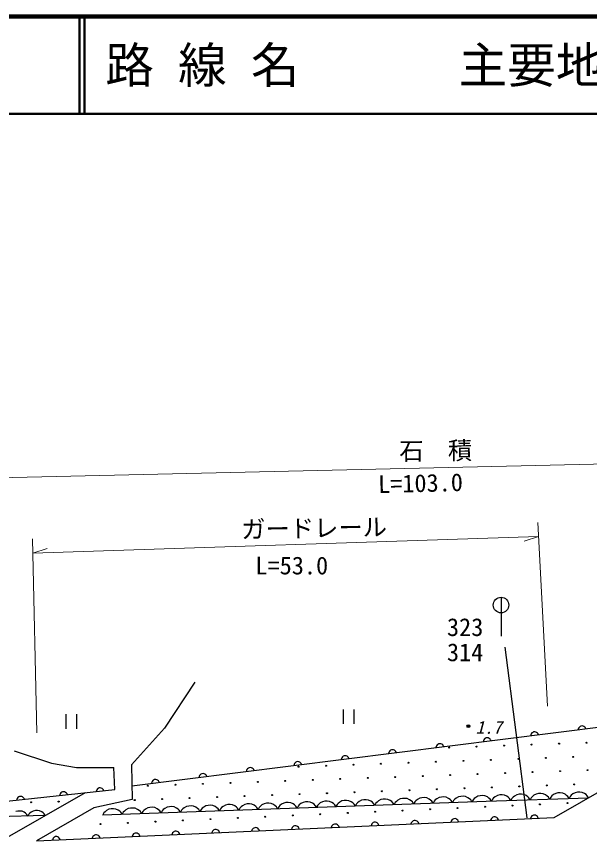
# Model space of a CAD drawing. Units: millimetres, scale not verified. Extents: x 40000 to 680000, y 20000 to 380000.
# Drawn here: x 171251 to 230201, y 295177 to 380000 of the extents above; entities that cross this region are included whole.
import ezdxf
from ezdxf.enums import TextEntityAlignment as Align

# ---------------------------------------------------------------- set-up
doc = ezdxf.new("R2010")
doc.units = ezdxf.units.MM
doc.header["$LTSCALE"] = 1000
for name, color, linetype, lineweight in [('M-BGD', 7, 'Continuous', 25), ('M-STR-HTXT', 7, 'Continuous', 13), ('M-STR-STRC', 7, 'Continuous', 25), ('M-TTL', 2, 'Continuous', 140), ('M-TTL-LINE', 7, 'Continuous', 50)]:
    doc.layers.add(name, color=color, linetype=linetype, lineweight=lineweight)
doc.layers.add('M-TTL-TXT', color=7, linetype='Continuous')
doc.styles.add('ＭＳ ゴシック', font='')
doc.styles.get('ＭＳ ゴシック').set_extended_font_data('MS Gothic')

msp = doc.modelspace()

# ---------------------------------------------------------------- linework, layer by layer
at = {"layer": 'M-BGD'}
for p, q in [((189601, 311554), (186463, 306817)), ((204849, 308759), (204849, 307259)), ((205989, 307259), (205989, 308759)), ((176332, 308267), (176332, 306767)), ((177472, 306767), (177472, 308267)), ((183117, 300903), (241612, 308256)), ((229447, 307065), (229320, 307049)), ((229546, 307045), (229447, 307065)), ((186463, 306817), (183079, 303064)), ((224211, 306246), (224174, 306160)), ((224281, 306335), (224211, 306246)), ((224354, 306393), (224281, 306335)), ((224445, 306436), (224354, 306393)), ((224572, 306452), (224445, 306436)), ((224672, 306433), (224572, 306452)), ((224757, 306395), (224672, 306433)), ((224846, 306326), (224757, 306395)), ((224904, 306252), (224846, 306326)), ((224948, 306161), (224904, 306252)), ((226578, 297649), (242021, 306570)), ((229048, 306773), (229028, 306674)), ((229086, 306858), (229048, 306773)), ((229155, 306948), (229086, 306858)), ((229229, 307005), (229155, 306948)), ((229320, 307049), (229229, 307005)), ((229632, 307008), (229546, 307045)), ((229721, 306938), (229632, 307008)), ((229779, 306865), (229721, 306938)), ((229822, 306774), (229779, 306865)), ((219299, 305548), (219279, 305448)), ((219337, 305633), (219299, 305548)), ((219406, 305722), (219337, 305633)), ((219479, 305780), (219406, 305722)), ((219571, 305824), (219479, 305780)), ((219698, 305840), (219571, 305824)), ((219797, 305820), (219698, 305840)), ((219882, 305782), (219797, 305820)), ((219972, 305713), (219882, 305782)), ((220029, 305639), (219972, 305713)), ((220073, 305548), (220029, 305639)), ((224174, 306160), (224154, 306061)), ((209730, 304554), (209657, 304497)), ((209822, 304598), (209730, 304554)), ((209949, 304614), (209822, 304598)), ((210048, 304594), (209949, 304614)), ((210133, 304557), (210048, 304594)), ((210222, 304487), (210133, 304557)), ((214424, 304935), (214405, 304836)), ((214462, 305020), (214424, 304935)), ((214531, 305110), (214462, 305020)), ((214605, 305167), (214531, 305110)), ((214696, 305211), (214605, 305167)), ((214823, 305227), (214696, 305211)), ((214922, 305207), (214823, 305227)), ((215008, 305169), (214922, 305207)), ((215097, 305100), (215008, 305169)), ((215155, 305027), (215097, 305100)), ((215198, 304935), (215155, 305027)), ((171004, 304513), (174856, 303228)), ((204675, 303709), (204655, 303610)), ((204713, 303795), (204675, 303709)), ((204782, 303884), (204713, 303795)), ((204856, 303942), (204782, 303884)), ((204947, 303985), (204856, 303942)), ((205074, 304001), (204947, 303985)), ((205173, 303982), (205074, 304001)), ((205259, 303944), (205173, 303982)), ((205348, 303875), (205259, 303944)), ((205405, 303801), (205348, 303875)), ((205449, 303710), (205405, 303801)), ((209550, 304322), (209530, 304223)), ((209587, 304408), (209550, 304322)), ((209657, 304497), (209587, 304408)), ((210280, 304414), (210222, 304487)), ((210324, 304323), (210280, 304414)), ((174856, 303228), (177424, 302800)), ((183079, 303064), (183141, 299495)), ((199801, 303097), (199781, 302997)), ((199838, 303182), (199801, 303097)), ((199908, 303271), (199838, 303182)), ((199981, 303329), (199908, 303271)), ((200072, 303373), (199981, 303329)), ((200199, 303389), (200072, 303373)), ((200299, 303369), (200199, 303389)), ((200384, 303331), (200299, 303369)), ((200473, 303262), (200384, 303331)), ((200531, 303188), (200473, 303262)), ((200575, 303097), (200531, 303188)), ((177424, 302800), (181258, 302794)), ((181379, 300522), (181258, 302794)), ((190158, 302046), (190089, 301957)), ((190232, 302104), (190158, 302046)), ((190323, 302147), (190232, 302104)), ((190450, 302163), (190323, 302147)), ((190549, 302143), (190450, 302163)), ((190635, 302106), (190549, 302143)), ((190724, 302036), (190635, 302106)), ((190782, 301963), (190724, 302036)), ((194926, 302484), (194906, 302385)), ((194964, 302569), (194926, 302484)), ((195033, 302659), (194964, 302569)), ((195106, 302716), (195033, 302659)), ((195198, 302760), (195106, 302716)), ((195325, 302776), (195198, 302760)), ((195424, 302756), (195325, 302776)), ((195509, 302719), (195424, 302756)), ((195599, 302649), (195509, 302719)), ((195656, 302576), (195599, 302649)), ((195700, 302484), (195656, 302576)), ((185177, 301258), (185157, 301159)), ((185214, 301344), (185177, 301258)), ((185284, 301433), (185214, 301344)), ((185357, 301491), (185284, 301433)), ((185448, 301535), (185357, 301491)), ((185575, 301550), (185448, 301535)), ((185675, 301531), (185575, 301550)), ((185760, 301493), (185675, 301531)), ((185849, 301424), (185760, 301493)), ((185907, 301350), (185849, 301424)), ((185951, 301259), (185907, 301350)), ((190051, 301871), (190032, 301772)), ((190089, 301957), (190051, 301871)), ((190825, 301872), (190782, 301963)), ((144818, 296576), (181379, 300522)), ((175994, 300278), (175902, 300236)), ((176121, 300292), (175994, 300278)), ((176220, 300271), (176121, 300292)), ((179467, 300412), (179445, 300313)), ((179506, 300497), (179467, 300412)), ((179577, 300585), (179506, 300497)), ((179651, 300641), (179577, 300585)), ((179743, 300683), (179651, 300641)), ((179871, 300697), (179743, 300683)), ((179969, 300675), (179871, 300697)), ((180054, 300636), (179969, 300675)), ((180142, 300565), (180054, 300636)), ((180199, 300491), (180142, 300565)), ((180241, 300399), (180199, 300491)), ((178307, 300190), (169587, 295177)), ((171292, 299530), (171270, 299431)), ((171331, 299614), (171292, 299530)), ((171402, 299702), (171331, 299614)), ((171476, 299759), (171402, 299702)), ((171568, 299801), (171476, 299759)), ((171696, 299814), (171568, 299801)), ((171795, 299793), (171696, 299814)), ((171879, 299754), (171795, 299793)), ((171967, 299683), (171879, 299754)), ((172024, 299608), (171967, 299683)), ((172066, 299516), (172024, 299608)), ((175718, 300007), (175696, 299908)), ((175757, 300092), (175718, 300007)), ((175828, 300180), (175757, 300092)), ((175902, 300236), (175828, 300180)), ((176305, 300232), (176220, 300271)), ((176393, 300161), (176305, 300232)), ((176449, 300086), (176393, 300161)), ((176491, 299994), (176449, 300086)), ((183141, 299495), (179203, 298634)), ((206972, 299463), (206733, 299414)), ((207212, 299471), (206972, 299463)), ((207453, 299440), (207212, 299471)), ((207697, 299328), (207453, 299440)), ((208732, 299485), (208497, 299357)), ((208971, 299534), (208732, 299485)), ((209210, 299542), (208971, 299534)), ((209452, 299511), (209210, 299542)), ((209696, 299399), (209452, 299511)), ((210495, 299428), (210340, 299302)), ((210731, 299556), (210495, 299428)), ((210969, 299605), (210731, 299556)), ((211209, 299613), (210969, 299605)), ((211451, 299582), (211209, 299613)), ((211695, 299470), (211451, 299582)), ((211859, 299356), (211695, 299470)), ((212494, 299499), (212338, 299373)), ((212730, 299627), (212494, 299499)), ((212968, 299675), (212730, 299627)), ((213208, 299684), (212968, 299675)), ((213449, 299652), (213208, 299684)), ((213693, 299541), (213449, 299652)), ((213858, 299427), (213693, 299541)), ((213982, 299311), (213858, 299427)), ((214337, 299444), (214222, 299320)), ((214493, 299569), (214337, 299444)), ((214728, 299698), (214493, 299569)), ((214967, 299746), (214728, 299698)), ((215207, 299755), (214967, 299746)), ((215448, 299723), (215207, 299755)), ((215692, 299612), (215448, 299723)), ((215856, 299498), (215692, 299612)), ((215980, 299382), (215856, 299498)), ((216336, 299515), (216220, 299391)), ((216492, 299640), (216336, 299515)), ((216727, 299769), (216492, 299640)), ((216966, 299817), (216727, 299769)), ((217205, 299826), (216966, 299817)), ((217447, 299794), (217205, 299826)), ((217691, 299683), (217447, 299794)), ((217855, 299569), (217691, 299683)), ((217979, 299453), (217855, 299569)), ((218106, 299257), (217979, 299453)), ((218219, 299461), (218106, 299257)), ((218335, 299586), (218219, 299461)), ((218490, 299711), (218335, 299586)), ((218726, 299840), (218490, 299711)), ((218964, 299888), (218726, 299840)), ((219204, 299897), (218964, 299888)), ((219445, 299865), (219204, 299897)), ((219690, 299754), (219445, 299865)), ((219583, 299310), (230099, 299683)), ((219854, 299640), (219690, 299754)), ((219978, 299524), (219854, 299640)), ((220105, 299328), (219978, 299524)), ((220218, 299532), (220105, 299328)), ((220333, 299657), (220218, 299532)), ((220489, 299782), (220333, 299657)), ((220725, 299911), (220489, 299782)), ((220963, 299959), (220725, 299911)), ((221203, 299968), (220963, 299959)), ((221444, 299936), (221203, 299968)), ((221688, 299825), (221444, 299936)), ((221852, 299710), (221688, 299825)), ((221977, 299595), (221852, 299710)), ((222104, 299399), (221977, 299595)), ((222217, 299603), (222104, 299399)), ((222332, 299728), (222217, 299603)), ((222488, 299853), (222332, 299728)), ((222723, 299982), (222488, 299853)), ((222962, 300030), (222723, 299982)), ((223202, 300039), (222962, 300030)), ((223443, 300007), (223202, 300039)), ((223687, 299896), (223443, 300007)), ((223851, 299781), (223687, 299896)), ((223975, 299666), (223851, 299781)), ((224102, 299470), (223975, 299666)), ((224215, 299674), (224102, 299470)), ((224331, 299798), (224215, 299674)), ((224487, 299924), (224331, 299798)), ((224722, 300052), (224487, 299924)), ((224961, 300101), (224722, 300052)), ((225200, 300109), (224961, 300101)), ((225442, 300078), (225200, 300109)), ((225686, 299967), (225442, 300078)), ((225850, 299852), (225686, 299967)), ((225974, 299737), (225850, 299852)), ((226101, 299541), (225974, 299737)), ((226214, 299745), (226101, 299541)), ((226330, 299869), (226214, 299745)), ((226485, 299995), (226330, 299869)), ((226721, 300123), (226485, 299995)), ((226959, 300172), (226721, 300123)), ((227199, 300180), (226959, 300172)), ((227440, 300149), (227199, 300180)), ((227685, 300038), (227440, 300149)), ((227849, 299923), (227685, 300038)), ((227973, 299808), (227849, 299923)), ((228100, 299612), (227973, 299808)), ((228213, 299816), (228100, 299612)), ((228328, 299940), (228213, 299816)), ((228484, 300066), (228328, 299940)), ((228720, 300194), (228484, 300066)), ((228958, 300243), (228720, 300194)), ((229198, 300251), (228958, 300243)), ((229439, 300220), (229198, 300251)), ((229683, 300108), (229439, 300220)), ((229847, 299994), (229683, 300108)), ((229972, 299879), (229847, 299994)), ((230099, 299683), (229972, 299879)), ((179203, 298634), (173297, 295250)), ((180098, 297909), (219583, 299310)), ((182987, 298612), (182749, 298563)), ((183227, 298620), (182987, 298612)), ((183468, 298589), (183227, 298620)), ((183712, 298477), (183468, 298589)), ((184747, 298634), (184512, 298506)), ((184986, 298683), (184747, 298634)), ((185226, 298691), (184986, 298683)), ((185467, 298660), (185226, 298691)), ((185711, 298548), (185467, 298660)), ((186510, 298577), (186355, 298451)), ((186746, 298705), (186510, 298577)), ((186984, 298753), (186746, 298705)), ((187224, 298762), (186984, 298753)), ((187466, 298730), (187224, 298762)), ((187710, 298619), (187466, 298730)), ((187874, 298505), (187710, 298619)), ((188509, 298647), (188354, 298522)), ((188745, 298776), (188509, 298647)), ((188983, 298824), (188745, 298776)), ((189223, 298833), (188983, 298824)), ((189464, 298801), (189223, 298833)), ((189708, 298690), (189464, 298801)), ((189873, 298576), (189708, 298690)), ((190352, 298593), (190237, 298469)), ((190508, 298718), (190352, 298593)), ((190744, 298847), (190508, 298718)), ((190982, 298895), (190744, 298847)), ((191222, 298904), (190982, 298895)), ((191463, 298872), (191222, 298904)), ((191707, 298761), (191463, 298872)), ((191871, 298647), (191707, 298761)), ((191996, 298531), (191871, 298647)), ((192351, 298664), (192235, 298540)), ((192507, 298789), (192351, 298664)), ((192742, 298918), (192507, 298789)), ((192981, 298966), (192742, 298918)), ((193221, 298975), (192981, 298966)), ((193462, 298943), (193221, 298975)), ((193706, 298832), (193462, 298943)), ((193870, 298718), (193706, 298832)), ((193994, 298602), (193870, 298718)), ((194121, 298406), (193994, 298602)), ((194234, 298610), (194121, 298406)), ((194350, 298735), (194234, 298610)), ((194505, 298860), (194350, 298735)), ((194741, 298989), (194505, 298860)), ((194979, 299037), (194741, 298989)), ((195219, 299046), (194979, 299037)), ((195461, 299014), (195219, 299046)), ((195705, 298903), (195461, 299014)), ((195869, 298789), (195705, 298903)), ((195993, 298673), (195869, 298789)), ((196120, 298477), (195993, 298673)), ((196233, 298681), (196120, 298477)), ((196349, 298806), (196233, 298681)), ((196504, 298931), (196349, 298806)), ((196740, 299060), (196504, 298931)), ((196978, 299108), (196740, 299060)), ((197218, 299117), (196978, 299108)), ((197459, 299085), (197218, 299117)), ((197703, 298974), (197459, 299085)), ((197868, 298859), (197703, 298974)), ((197992, 298744), (197868, 298859)), ((198119, 298548), (197992, 298744)), ((198232, 298752), (198119, 298548)), ((198347, 298876), (198232, 298752)), ((198503, 299002), (198347, 298876)), ((198739, 299130), (198503, 299002)), ((198977, 299179), (198739, 299130)), ((199217, 299187), (198977, 299179)), ((199458, 299156), (199217, 299187)), ((199702, 299045), (199458, 299156)), ((199866, 298930), (199702, 299045)), ((199990, 298815), (199866, 298930)), ((200118, 298619), (199990, 298815)), ((200230, 298823), (200118, 298619)), ((200346, 298947), (200230, 298823)), ((200502, 299073), (200346, 298947)), ((200737, 299201), (200502, 299073)), ((200976, 299250), (200737, 299201)), ((201216, 299258), (200976, 299250)), ((201457, 299227), (201216, 299258)), ((201701, 299116), (201457, 299227)), ((201865, 299001), (201701, 299116)), ((201989, 298886), (201865, 299001)), ((202116, 298690), (201989, 298886)), ((202229, 298894), (202116, 298690)), ((202345, 299018), (202229, 298894)), ((202500, 299144), (202345, 299018)), ((202736, 299272), (202500, 299144)), ((202974, 299321), (202736, 299272)), ((203214, 299329), (202974, 299321)), ((203456, 299298), (203214, 299329)), ((203700, 299186), (203456, 299298)), ((203864, 299072), (203700, 299186)), ((203988, 298957), (203864, 299072)), ((204115, 298761), (203988, 298957)), ((204228, 298965), (204115, 298761)), ((204343, 299089), (204228, 298965)), ((204499, 299215), (204343, 299089)), ((204735, 299343), (204499, 299215)), ((204973, 299392), (204735, 299343)), ((205213, 299400), (204973, 299392)), ((205454, 299369), (205213, 299400)), ((205698, 299257), (205454, 299369)), ((205863, 299143), (205698, 299257)), ((205987, 299027), (205863, 299143)), ((206114, 298832), (205987, 299027)), ((206227, 299036), (206114, 298832)), ((206342, 299160), (206227, 299036)), ((206498, 299286), (206342, 299160)), ((206733, 299414), (206498, 299286)), ((207861, 299214), (207697, 299328)), ((207985, 299098), (207861, 299214)), ((208112, 298903), (207985, 299098)), ((208225, 299107), (208112, 298903)), ((208341, 299231), (208225, 299107)), ((208497, 299357), (208341, 299231)), ((209860, 299285), (209696, 299399)), ((209984, 299169), (209860, 299285)), ((210111, 298974), (209984, 299169)), ((210224, 299178), (210111, 298974)), ((210340, 299302), (210224, 299178)), ((211983, 299240), (211859, 299356)), ((212110, 299045), (211983, 299240)), ((212223, 299249), (212110, 299045)), ((212338, 299373), (212223, 299249)), ((214109, 299116), (213982, 299311)), ((214222, 299320), (214109, 299116)), ((216107, 299186), (215980, 299382)), ((216220, 299391), (216107, 299186)), ((174212, 297836), (165189, 297607)), ((171391, 298304), (171176, 298263)), ((171607, 298310), (171391, 298304)), ((171824, 298279), (171607, 298310)), ((172042, 298177), (171824, 298279)), ((172189, 298073), (172042, 298177)), ((172300, 297967), (172189, 298073)), ((172412, 297790), (172300, 297967)), ((172516, 297973), (172412, 297790)), ((172621, 298084), (172516, 297973)), ((172762, 298195), (172621, 298084)), ((172975, 298309), (172762, 298195)), ((173190, 298350), (172975, 298309)), ((173406, 298356), (173190, 298350)), ((173623, 298325), (173406, 298356)), ((173842, 298223), (173623, 298325)), ((173988, 298118), (173842, 298223)), ((174099, 298013), (173988, 298118)), ((174212, 297836), (174099, 298013)), ((180243, 298114), (180130, 297910)), ((180359, 298238), (180243, 298114)), ((180514, 298364), (180359, 298238)), ((180750, 298492), (180514, 298364)), ((180988, 298541), (180750, 298492)), ((181228, 298549), (180988, 298541)), ((181469, 298518), (181228, 298549)), ((181713, 298406), (181469, 298518)), ((181878, 298292), (181713, 298406)), ((182002, 298176), (181878, 298292)), ((182129, 297981), (182002, 298176)), ((182242, 298185), (182129, 297981)), ((182357, 298309), (182242, 298185)), ((182513, 298435), (182357, 298309)), ((182749, 298563), (182513, 298435)), ((183876, 298363), (183712, 298477)), ((184001, 298247), (183876, 298363)), ((184128, 298052), (184001, 298247)), ((184240, 298256), (184128, 298052)), ((184356, 298380), (184240, 298256)), ((184512, 298506), (184356, 298380)), ((185875, 298434), (185711, 298548)), ((185999, 298318), (185875, 298434)), ((186126, 298123), (185999, 298318)), ((186239, 298327), (186126, 298123)), ((186355, 298451), (186239, 298327)), ((187998, 298389), (187874, 298505)), ((188125, 298194), (187998, 298389)), ((188238, 298398), (188125, 298194)), ((188354, 298522), (188238, 298398)), ((189997, 298460), (189873, 298576)), ((190124, 298264), (189997, 298460)), ((190237, 298469), (190124, 298264)), ((192123, 298335), (191996, 298531)), ((192235, 298540), (192123, 298335)), ((224278, 297802), (224202, 297718)), ((224356, 297853), (224278, 297802)), ((224450, 297890), (224356, 297853)), ((224578, 297896), (224450, 297890)), ((224675, 297868), (224578, 297896)), ((224757, 297824), (224675, 297868)), ((224841, 297747), (224757, 297824)), ((224892, 297669), (224841, 297747)), ((173297, 295250), (226578, 297649)), ((203863, 296931), (203785, 296879)), ((203957, 296967), (203863, 296931)), ((204085, 296973), (203957, 296967)), ((204182, 296945), (204085, 296973)), ((204264, 296901), (204182, 296945)), ((204348, 296824), (204264, 296901)), ((207763, 296898), (207735, 296801)), ((207807, 296980), (207763, 296898)), ((207884, 297064), (207807, 296980)), ((207961, 297115), (207884, 297064)), ((208056, 297151), (207961, 297115)), ((208184, 297157), (208056, 297151)), ((208281, 297130), (208184, 297157)), ((208363, 297085), (208281, 297130)), ((208447, 297009), (208363, 297085)), ((208498, 296931), (208447, 297009)), ((208534, 296837), (208498, 296931)), ((211861, 297083), (211834, 296985)), ((211906, 297165), (211861, 297083)), ((211982, 297248), (211906, 297165)), ((212060, 297300), (211982, 297248)), ((212154, 297336), (212060, 297300)), ((212282, 297342), (212154, 297336)), ((212380, 297314), (212282, 297342)), ((212462, 297270), (212380, 297314)), ((212545, 297193), (212462, 297270)), ((212597, 297116), (212545, 297193)), ((212633, 297021), (212597, 297116)), ((215960, 297267), (215932, 297170)), ((216004, 297349), (215960, 297267)), ((216081, 297433), (216004, 297349)), ((216158, 297484), (216081, 297433)), ((216253, 297521), (216158, 297484)), ((216381, 297526), (216253, 297521)), ((216478, 297499), (216381, 297526)), ((216560, 297454), (216478, 297499)), ((216644, 297378), (216560, 297454)), ((216695, 297300), (216644, 297378)), ((216732, 297206), (216695, 297300)), ((220059, 297452), (220031, 297354)), ((220103, 297534), (220059, 297452)), ((220179, 297617), (220103, 297534)), ((220257, 297669), (220179, 297617)), ((220352, 297705), (220257, 297669)), ((220479, 297711), (220352, 297705)), ((220577, 297683), (220479, 297711)), ((220659, 297639), (220577, 297683)), ((220742, 297563), (220659, 297639)), ((220794, 297485), (220742, 297563)), ((220830, 297390), (220794, 297485)), ((224157, 297636), (224130, 297539)), ((224202, 297718), (224157, 297636)), ((224929, 297575), (224892, 297669)), ((183464, 296044), (183370, 296008)), ((183592, 296050), (183464, 296044)), ((183689, 296022), (183592, 296050)), ((187314, 296057), (187270, 295975)), ((187391, 296141), (187314, 296057)), ((187468, 296192), (187391, 296141)), ((187563, 296229), (187468, 296192)), ((187691, 296234), (187563, 296229)), ((187788, 296207), (187691, 296234)), ((187870, 296162), (187788, 296207)), ((187954, 296086), (187870, 296162)), ((188005, 296008), (187954, 296086)), ((191368, 296160), (191341, 296062)), ((191413, 296242), (191368, 296160)), ((191489, 296325), (191413, 296242)), ((191567, 296377), (191489, 296325)), ((191661, 296413), (191567, 296377)), ((191789, 296419), (191661, 296413)), ((191887, 296391), (191789, 296419)), ((191969, 296347), (191887, 296391)), ((192052, 296271), (191969, 296347)), ((192104, 296193), (192052, 296271)), ((192140, 296098), (192104, 296193)), ((195467, 296344), (195439, 296247)), ((195511, 296426), (195467, 296344)), ((195588, 296510), (195511, 296426)), ((195666, 296561), (195588, 296510)), ((195760, 296598), (195666, 296561)), ((195888, 296603), (195760, 296598)), ((195985, 296576), (195888, 296603)), ((196067, 296531), (195985, 296576)), ((196151, 296455), (196067, 296531)), ((196202, 296377), (196151, 296455)), ((196239, 296283), (196202, 296377)), ((199566, 296529), (199538, 296432)), ((199610, 296611), (199566, 296529)), ((199686, 296694), (199610, 296611)), ((199764, 296746), (199686, 296694)), ((199859, 296782), (199764, 296746)), ((199986, 296788), (199859, 296782)), ((200084, 296760), (199986, 296788)), ((200166, 296716), (200084, 296760)), ((200249, 296640), (200166, 296716)), ((200301, 296562), (200249, 296640)), ((200337, 296468), (200301, 296562)), ((203664, 296713), (203637, 296616)), ((203709, 296796), (203664, 296713)), ((203785, 296879), (203709, 296796)), ((204400, 296747), (204348, 296824)), ((204436, 296652), (204400, 296747)), ((174974, 295421), (174946, 295324)), ((175018, 295503), (174974, 295421)), ((175095, 295587), (175018, 295503)), ((175173, 295639), (175095, 295587)), ((175267, 295675), (175173, 295639)), ((175395, 295681), (175267, 295675)), ((175492, 295653), (175395, 295681)), ((175574, 295609), (175492, 295653)), ((175658, 295532), (175574, 295609)), ((175709, 295455), (175658, 295532)), ((175746, 295360), (175709, 295455)), ((179073, 295606), (179045, 295509)), ((179117, 295688), (179073, 295606)), ((179193, 295772), (179117, 295688)), ((179271, 295823), (179193, 295772)), ((179366, 295859), (179271, 295823)), ((179493, 295865), (179366, 295859)), ((179591, 295838), (179493, 295865)), ((179673, 295793), (179591, 295838)), ((179756, 295717), (179673, 295793)), ((179808, 295639), (179756, 295717)), ((179844, 295545), (179808, 295639)), ((183171, 295791), (183144, 295693)), ((183216, 295873), (183171, 295791)), ((183292, 295956), (183216, 295873)), ((183370, 296008), (183292, 295956)), ((183771, 295978), (183689, 296022)), ((183855, 295901), (183771, 295978)), ((183907, 295824), (183855, 295901)), ((183943, 295729), (183907, 295824)), ((187270, 295975), (187242, 295878)), ((188041, 295914), (188005, 296008))]:
    msp.add_line(p, q, dxfattribs=at)
for centre, radius in [((217744, 307032), 150), ((217744, 307032), 90), ((217744, 307032), 30), ((229898, 305336), 50), ((215765, 304835), 50), ((218591, 304935), 50), ((221418, 305035), 50), ((224245, 305136), 50), ((227071, 305236), 50), ((222882, 303672), 50), ((225708, 303772), 50), ((228535, 303873), 50), ((200268, 302870), 50), ((203095, 302970), 50), ((205922, 303070), 50), ((208748, 303171), 50), ((211575, 303271), 50), ((214402, 303371), 50), ((217228, 303472), 50), ((220055, 303572), 50), ((215865, 302008), 50), ((218692, 302108), 50), ((221518, 302209), 50), ((224345, 302309), 50), ((227172, 302409), 50), ((229998, 302510), 50), ((190425, 301105), 50), ((193252, 301206), 50), ((196079, 301306), 50), ((198905, 301406), 50), ((201732, 301507), 50), ((204559, 301607), 50), ((207385, 301707), 50), ((210212, 301807), 50), ((213038, 301908), 50), ((184772, 300905), 50), ((187599, 301005), 50), ((206022, 300244), 50), ((208849, 300344), 50), ((211675, 300444), 50), ((214502, 300545), 50), ((217329, 300645), 50), ((220155, 300745), 50), ((222982, 300846), 50), ((225809, 300946), 50), ((228635, 301046), 50), ((183409, 299441), 50), ((186235, 299542), 50), ((189062, 299642), 50), ((191889, 299742), 50), ((194715, 299843), 50), ((197542, 299943), 50), ((200369, 300043), 50), ((203195, 300143), 50), ((172762, 299214), 50), ((175590, 299286), 50), ((216625, 298617), 50), ((219451, 298744), 50), ((222277, 298871), 50), ((225102, 298998), 50), ((227928, 299126), 50), ((196846, 297726), 50), ((199672, 297853), 50), ((202498, 297980), 50), ((205323, 298108), 50), ((208149, 298235), 50), ((210974, 298362), 50), ((213800, 298489), 50), ((179893, 296963), 50), ((182719, 297090), 50), ((185544, 297217), 50), ((188370, 297344), 50), ((191195, 297472), 50), ((194021, 297599), 50)]:
    msp.add_circle(centre, radius, dxfattribs=at)
at = {"layer": 'M-STR-HTXT'}
for p, q in [((163256, 332426), (266722, 334786)), ((224889, 327989), (225864, 309107)), ((172888, 326309), (173358, 306356)), ((172924, 324816), (224965, 326532)), ((224965, 326532), (223479, 326062)), ((172924, 324816), (174409, 325285))]:
    msp.add_line(p, q, dxfattribs=at)
at = {"layer": 'M-STR-STRC'}
for p, q in [((221099, 320285), (221099, 316285)), ((221501, 315172), (223762, 297627))]:
    msp.add_line(p, q, dxfattribs=at)
msp.add_circle((221099, 319485), 800, dxfattribs=at)
at = {"layer": 'M-TTL'}
msp.add_line((680000, 380000), (40000, 380000), dxfattribs=at)
at = {"layer": 'M-TTL-LINE'}
for p, q in [((177750, 380000), (177750, 370000)), ((178250, 380000), (178250, 370000)), ((40000, 370000), (680000, 370000))]:
    msp.add_line(p, q, dxfattribs=at)

# ---------------------------------------------------------------- texts
at = {"layer": 'M-BGD', "style": 'ＭＳ ゴシック', "oblique": 15}
msp.add_text('1.7', height=1320, dxfattribs=at).set_placement((218482, 305855), align=Align.BOTTOM_LEFT)
at = {"layer": 'M-STR-HTXT', "style": 'ＭＳ ゴシック'}
for s, rotation, p in [('石\u3000積', 0.6, (210648, 333855)), ('L=103.0', 1.4, (208484, 330448)), ('ガードレール', 1, (194393, 325802))]:
    msp.add_text(s, height=1833, rotation=rotation, dxfattribs=at).set_placement(p, align=Align.BOTTOM_LEFT)
msp.add_text('L=53.0', height=1833, dxfattribs=at).set_placement((195832, 322086), align=Align.BOTTOM_LEFT)
at = {"layer": 'M-STR-STRC', "style": 'ＭＳ ゴシック'}
for s, p in [('323', (215535, 315752)), ('314', (215535, 313165))]:
    msp.add_text(s, height=1833, dxfattribs=at).set_placement(p, align=Align.BOTTOM_LEFT)
at = {"layer": 'M-TTL-TXT', "style": 'ＭＳ ゴシック'}
for s, p in [('路 線 名', (180380, 375000)), ('主要地方道 光上関線', (216734, 375000))]:
    msp.add_text(s, height=3666, dxfattribs=at).set_placement(p, align=Align.MIDDLE_LEFT)

doc.saveas('drawing.dxf')
